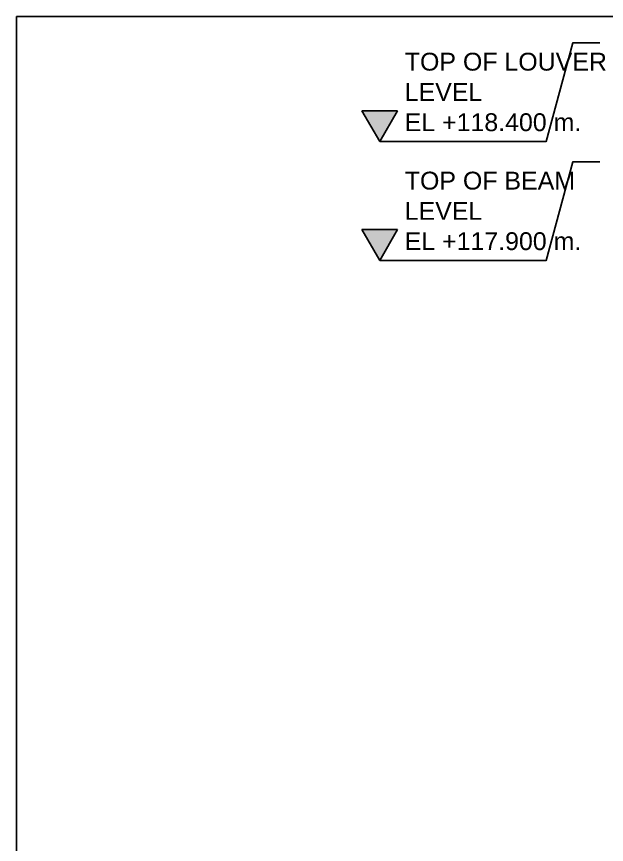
# Model space of a CAD drawing. Header units: millimetres. Extents: x 3774 to 718460, y -768339 to 192544.
# Drawn here: x 542682 to 545162, y -718837 to -715356 of the extents above; entities that cross this region are included whole.
import ezdxf

# ---------------------------------------------------------------- set-up
doc = ezdxf.new("R2010")
doc.units = ezdxf.units.MM
for name, color, linetype in [('000 - 0_SYM_DWG_GRIDLINE_MAIN_COLOR_251', 7, 'Continuous'), ('000 - 0_SYM_DWG_LEVEL_MAIN_COLOR_2', 7, 'Continuous'), ('000 - 0_SYM_DWG_LEVEL_TEXT', 7, 'Continuous')]:
    doc.layers.add(name, color=color, linetype=linetype)
doc.styles.add('Arial_1', font='arial.ttf', dxfattribs={"height": 125})

# ---------------------------------------------------------------- blocks, each defined once
blk = doc.blocks.new('A$C6e1391b6')
at = {"color": 7}
blk.add_lwpolyline([(0, 0), (377.06, 0), (377.06, 28.38), (432.06, 28.38), (432.06, 522.38), (0, 522.38)], close=True, dxfattribs=at)
blk = doc.blocks.new('*U7012')
at = {"layer": '000 - 0_SYM_DWG_LEVEL_MAIN_COLOR_2'}
blk.add_hatch(color=7, dxfattribs=at).paths.add_polyline_path([(-72.01, -11.42), (-75, -16.6), (-77.99, -11.42)])
at = {"color": 7}
blk.add_point((0, 0), dxfattribs=at)
at = {"layer": '000 - 0_SYM_DWG_GRIDLINE_MAIN_COLOR_251', "color": 7}
blk.add_lwpolyline([(-75, -16.6), (-47, -16.6), (-42.5, 0), (-38, 0)], dxfattribs=at)
at = {"layer": '000 - 0_SYM_DWG_LEVEL_MAIN_COLOR_2', "color": 7, "lineweight": 25}
for p, q in [((-72.01, -11.42), (-77.99, -11.42)), ((-77.99, -11.42), (-75, -16.6)), ((-75, -16.6), (-72.01, -11.42))]:
    blk.add_line(p, q, dxfattribs=at)
at = {"layer": '000 - 0_SYM_DWG_LEVEL_TEXT', "color": 7, "style": 'Arial_1'}
for tag, p in [('LV_NAME_1', (-70.78, -4.68)), ('LV_NAME_2', (-70.79, -9.77)), ('LV_NAME_3', (-70.8, -14.86))]:
    blk.add_attdef(tag, p, '', height=3, dxfattribs=at)

msp = doc.modelspace()

# ---------------------------------------------------------------- block references
at = {"color": 7, "xscale": 25, "yscale": 25, "zscale": 25}
msp.add_blockref('A$C6e1391b6', (542682.04, -728415.894), dxfattribs=at)
for p, values in [((546083.97, -715466.64), {'LV_NAME_1': 'TOP OF LOUVER', 'LV_NAME_2': 'LEVEL', 'LV_NAME_3': 'EL +118.400 m.'}), ((546083.97, -715966.64), {'LV_NAME_1': 'TOP OF BEAM', 'LV_NAME_2': 'LEVEL', 'LV_NAME_3': 'EL +117.900 m.'})]:
    msp.add_blockref('*U7012', p, dxfattribs=at).add_auto_attribs(values)

doc.saveas('drawing.dxf')
